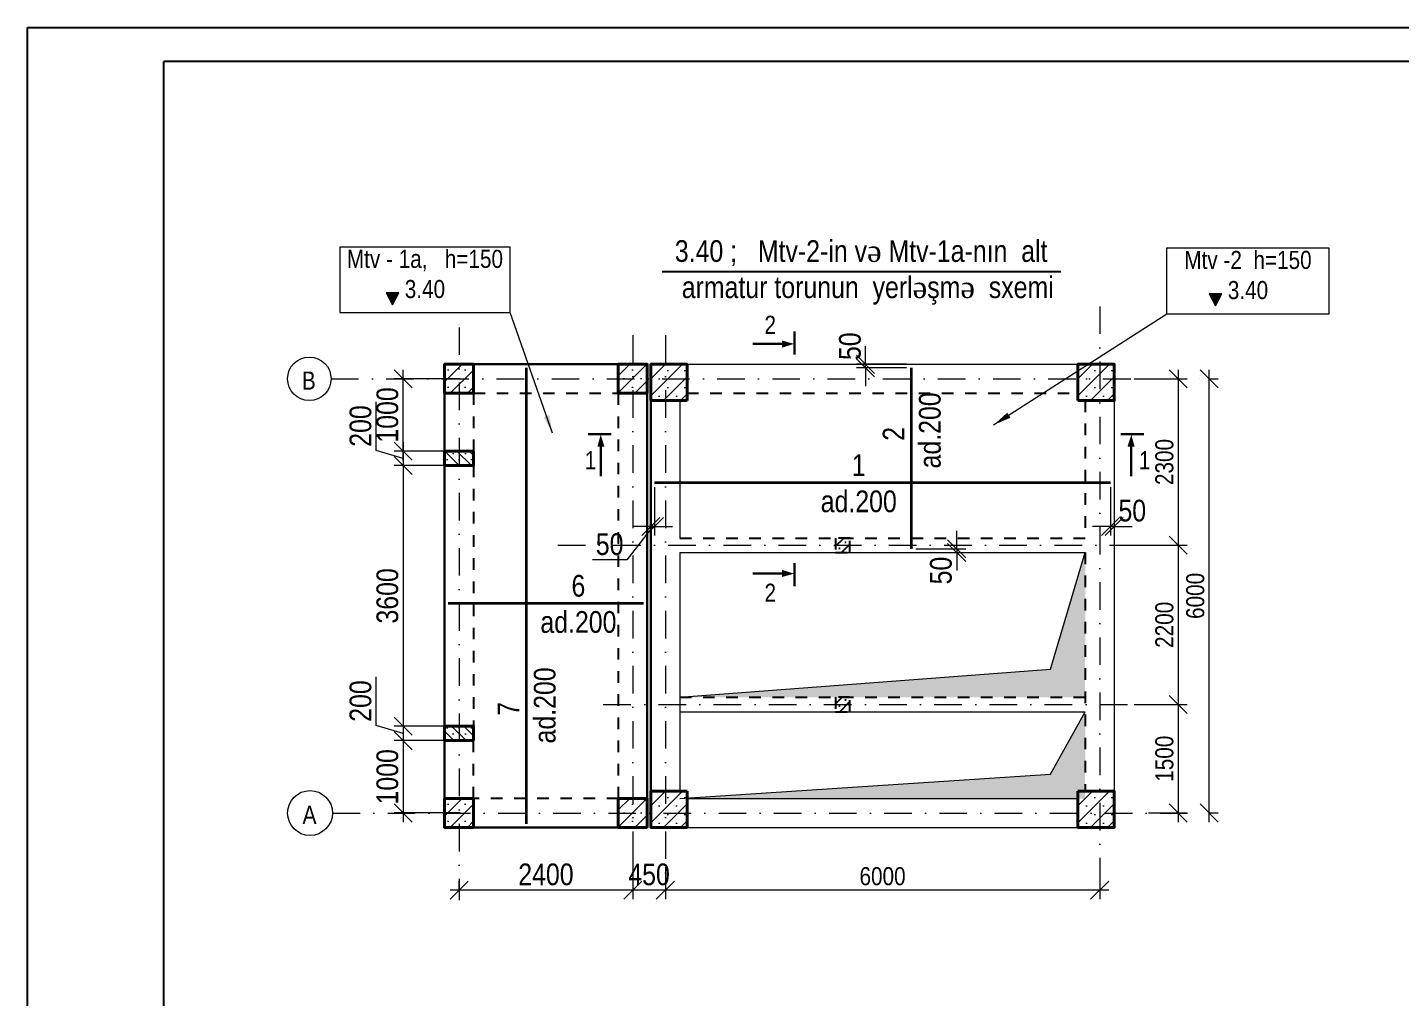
# Model space of a CAD drawing. Header units: millimetres. Extents: x -149347 to 251215, y -2929184 to -2541447.
# Drawn here: x 110423 to 129378, y -2625730 to -2612338 of the extents above; entities that cross this region are included whole.
import ezdxf

# ---------------------------------------------------------------- set-up
doc = ezdxf.new("R2010")
doc.units = ezdxf.units.MM
doc.linetypes.add('DASHDOTX2', pattern=[50.8, 25.4, -12.7, 0, -12.7])
doc.linetypes.add('HIDDEN', pattern=[4, 2, -2])
for name, color, linetype, lineweight in [('Калонлар', 2, 'Continuous', 40), ('колонна', 6, 'Continuous', 40), ('размер', 2, 'Continuous', 13), ('Х - диварлар.', 31, 'Continuous', 25)]:
    doc.layers.add(name, color=color, linetype=linetype, lineweight=lineweight)
doc.styles.add('style1', font='A3TI(LA).TTF', dxfattribs={"height": 400})
doc.styles.add('style6', font='ARIALN.TTF', dxfattribs={"height": 300})
doc.styles.add('Times New  Roman', font='times.ttf')
doc.styles.add('yazitipi', font='ARIALN.TTF')
doc.dimstyles.new('DIM_100', dxfattribs={"dimscale": 100, "dimtxt": 250, "dimasz": 2.5, "dimexe": 1.25, "dimexo": 0.625, "dimtad": 1, "dimdec": 0, "dimtxsty": 'style1', "dimblk": 'OBLIQUE', "dimcen": 2.5, "dimdle": 1.25, "dimclrd": 251, "dimclre": 251, "dimaunit": 1, "dimadec": 3, "dimazin": 0, "dimtfac": 1, "dimtdec": 0, "dimtmove": 1, "dimatfit": 3, "dimfxl": 1.25, "dimlwd": 5, "dimlwe": 5, "dimarcsym": 0})
doc.dimstyles.new('İSO-100', dxfattribs={"dimtxt": 250, "dimasz": 250, "dimexe": 100, "dimexo": 500, "dimgap": 100, "dimtad": 1, "dimdec": 0, "dimtxsty": 'Times New  Roman', "dimblk": 'OBLIQUE', "dimcen": 2.5, "dimdle": 100, "dimclrd": 250, "dimclre": 250, "dimadec": 0, "dimazin": 0, "dimtfac": 1, "dimtdec": 0, "dimtmove": 1, "dimatfit": 3, "dimfxl": 1, "dimlwd": 5, "dimlwe": 5, "dimarcsym": 0})
doc.dimstyles.new('sevda', dxfattribs={"dimscale": 100, "dimtxt": 2.8, "dimasz": 2.5, "dimexe": 1.25, "dimexo": 0.625, "dimtad": 1, "dimtxsty": 'yazitipi', "dimblk": 'OBLIQUE', "dimcen": 2.5, "dimclrd": 253, "dimclre": 253, "dimclrt": 73, "dimaunit": 1, "dimadec": 3, "dimazin": 0, "dimtfac": 1, "dimtmove": 1, "dimatfit": 3, "dimfxl": 1, "dimlwd": 9, "dimlwe": 9, "dimarcsym": 0})
pattern_1 = [(315, (485646.2, -2673455.06), (84.1899, 84.1899), []), (315, (485646.2, -2673539.25), (84.1899, 84.1899), [0, -119.0625])]

# ---------------------------------------------------------------- blocks, each defined once
blk = doc.blocks.new('mekteb')
at = {"color": 0, "lineweight": 25}
for p, q in [((99643, -1821466), (139843, -1821466)), ((99643, -1849866), (99643, -1821466))]:
    blk.add_line(p, q, dxfattribs=at)
at = {"color": 0, "lineweight": 25, "ltscale": 15}
for p in [(101643, -1849366), (139343, -1821966)]:
    blk.add_line(p, (101643, -1821966), dxfattribs=at)
blk = doc.blocks.new('_Oblique')
at = {"color": 0, "linetype": 'ByBlock', "lineweight": -2}
blk.add_line((-0.5, -0.5), (0.5, 0.5), dxfattribs=at)
blk = doc.blocks.new('*D945')
at = {"color": 251, "lineweight": 5, "ltscale": 50, "transparency": 16777216}
for p, q in [((119236, -2623941), (119236, -2624384)), ((125236, -2623941), (125236, -2624384))]:
    blk.add_line(p, q, dxfattribs=at)
at = {"color": 251, "linetype": 'ByBlock', "lineweight": 5, "ltscale": 50, "transparency": 16777216}
blk.add_line((125361, -2624259), (119111, -2624259), dxfattribs=at)
at = {"layer": 'Defpoints', "color": 0, "lineweight": 15, "ltscale": 50, "transparency": 16777216}
for p in [(119236, -2623878), (125236, -2623878), (119236, -2624259)]:
    blk.add_point(p, dxfattribs=at)
at = {"color": 251, "lineweight": 5, "ltscale": 50, "transparency": 16777216, "xscale": 250, "yscale": 250, "zscale": 250, "rotation": 180}
blk.add_blockref('_Oblique', (119236, -2624259), dxfattribs=at)
at = {"color": 251, "lineweight": 5, "ltscale": 50, "transparency": 16777216, "xscale": 250, "yscale": 250, "zscale": 250}
blk.add_blockref('_Oblique', (125236, -2624259), dxfattribs=at)
at = {"color": 0, "lineweight": 15, "ltscale": 50, "transparency": 16777216, "insert": (122236, -2624068), "char_height": 300, "attachment_point": 5, "style": 'style6'}
blk.add_mtext('{\\H0.83333x;6000}', dxfattribs=at)
blk = doc.blocks.new('*D946')
at = {"color": 251, "linetype": 'ByBlock', "lineweight": 5, "ltscale": 50, "transparency": 16777216}
blk.add_line((126747, -2623318), (126747, -2617068), dxfattribs=at)
at = {"color": 251, "lineweight": 5, "ltscale": 50, "transparency": 16777216}
for p, q in [((126755, -2617193), (126872, -2617193)), ((126755, -2623193), (126872, -2623193))]:
    blk.add_line(p, q, dxfattribs=at)
at = {"layer": 'Defpoints', "color": 0, "lineweight": 15, "ltscale": 50, "transparency": 16777216}
for p in [(126692, -2617193), (126747, -2617193), (126692, -2623193)]:
    blk.add_point(p, dxfattribs=at)
at = {"color": 251, "lineweight": 5, "ltscale": 50, "transparency": 16777216, "xscale": 250, "yscale": 250, "zscale": 250}
for p, rotation in [((126747, -2617193), 90), ((126747, -2623193), 270)]:
    blk.add_blockref('_Oblique', p, dxfattribs=dict(at, rotation=rotation))
at = {"color": 0, "lineweight": 15, "ltscale": 50, "transparency": 16777216, "insert": (126557, -2620193), "char_height": 300, "attachment_point": 5, "rotation": 90, "style": 'style6'}
blk.add_mtext('{\\H0.83333x;6000}', dxfattribs=at)
blk = doc.blocks.new('*D947')
at = {"color": 251, "lineweight": 5, "ltscale": 50, "transparency": 16777216}
for p, q in [((125569, -2619493), (126445, -2619493)), ((125721, -2621693), (126445, -2621693))]:
    blk.add_line(p, q, dxfattribs=at)
at = {"color": 251, "linetype": 'ByBlock', "lineweight": 5, "ltscale": 50, "transparency": 16777216}
blk.add_line((126320, -2619368), (126320, -2621818), dxfattribs=at)
at = {"layer": 'Defpoints', "color": 0, "lineweight": 15, "ltscale": 50, "transparency": 16777216}
for p in [(125506, -2619493), (125659, -2621693), (126320, -2621693)]:
    blk.add_point(p, dxfattribs=at)
at = {"color": 251, "lineweight": 5, "ltscale": 50, "transparency": 16777216, "xscale": 250, "yscale": 250, "zscale": 250}
for p, rotation in [((126320, -2619493), 90), ((126320, -2621693), 270)]:
    blk.add_blockref('_Oblique', p, dxfattribs=dict(at, rotation=rotation))
at = {"color": 0, "lineweight": 15, "ltscale": 50, "transparency": 16777216, "insert": (126130, -2620593), "char_height": 300, "attachment_point": 5, "rotation": 90, "style": 'style6'}
blk.add_mtext('{\\H0.83333x;2200}', dxfattribs=at)
blk = doc.blocks.new('*D948')
at = {"color": 251, "linetype": 'ByBlock', "lineweight": 5, "ltscale": 50, "transparency": 16777216}
blk.add_line((126320, -2617068), (126320, -2619618), dxfattribs=at)
at = {"color": 251, "lineweight": 5, "ltscale": 50, "transparency": 16777216}
for p, q in [((125711, -2617193), (126445, -2617193)), ((125721, -2619493), (126445, -2619493))]:
    blk.add_line(p, q, dxfattribs=at)
at = {"layer": 'Defpoints', "color": 0, "lineweight": 15, "ltscale": 50, "transparency": 16777216}
for p in [(125649, -2617193), (125659, -2619493), (126320, -2619493)]:
    blk.add_point(p, dxfattribs=at)
at = {"color": 251, "lineweight": 5, "ltscale": 50, "transparency": 16777216, "xscale": 250, "yscale": 250, "zscale": 250}
for p, rotation in [((126320, -2617193), 90), ((126320, -2619493), 270)]:
    blk.add_blockref('_Oblique', p, dxfattribs=dict(at, rotation=rotation))
at = {"color": 0, "lineweight": 15, "ltscale": 50, "transparency": 16777216, "insert": (126130, -2618343), "char_height": 300, "attachment_point": 5, "rotation": 90, "style": 'style6'}
blk.add_mtext('{\\H0.83333x;2300}', dxfattribs=at)
blk = doc.blocks.new('*D949')
at = {"color": 251, "linetype": 'ByBlock', "lineweight": 5, "ltscale": 50, "transparency": 16777216}
blk.add_line((126320, -2621568), (126320, -2623318), dxfattribs=at)
at = {"color": 251, "lineweight": 5, "ltscale": 50, "transparency": 16777216}
for p, q in [((125711, -2621693), (126445, -2621693)), ((125909, -2623193), (126445, -2623193))]:
    blk.add_line(p, q, dxfattribs=at)
at = {"layer": 'Defpoints', "color": 0, "lineweight": 15, "ltscale": 50, "transparency": 16777216}
for p in [(125649, -2621693), (125846, -2623193), (126320, -2623193)]:
    blk.add_point(p, dxfattribs=at)
at = {"color": 251, "lineweight": 5, "ltscale": 50, "transparency": 16777216, "xscale": 250, "yscale": 250, "zscale": 250}
for p, rotation in [((126320, -2621693), 90), ((126320, -2623193), 270)]:
    blk.add_blockref('_Oblique', p, dxfattribs=dict(at, rotation=rotation))
at = {"color": 0, "lineweight": 15, "ltscale": 50, "transparency": 16777216, "insert": (126130, -2622443), "char_height": 300, "attachment_point": 5, "rotation": 90, "style": 'style6'}
blk.add_mtext('{\\H0.83333x;1500}', dxfattribs=at)
blk = doc.blocks.new('*D918')
at = {"color": 251, "lineweight": 5, "ltscale": 50, "transparency": 16777216}
for p, q in [((119036, -2618691), (119036, -2619358)), ((119086, -2618691), (119086, -2619358))]:
    blk.add_line(p, q, dxfattribs=at)
at = {"color": 251, "linetype": 'ByBlock', "lineweight": 5, "ltscale": 50, "transparency": 16777216}
for p, q in [((119061, -2619233), (118705, -2619695)), ((119036, -2619233), (118786, -2619233)), ((119086, -2619233), (119036, -2619233)), ((119086, -2619233), (119036, -2619233)), ((119086, -2619233), (119336, -2619233)), ((118705, -2619695), (118228, -2619695))]:
    blk.add_line(p, q, dxfattribs=at)
at = {"layer": 'Defpoints', "color": 0, "lineweight": 15, "ltscale": 50, "transparency": 16777216}
for p in [(119036, -2618628), (119086, -2618628), (119036, -2619233)]:
    blk.add_point(p, dxfattribs=at)
at = {"color": 251, "lineweight": 5, "ltscale": 50, "transparency": 16777216, "xscale": 250, "yscale": 250, "zscale": 250}
blk.add_blockref('_Oblique', (119036, -2619233), dxfattribs=at)
at = {"color": 251, "lineweight": 5, "ltscale": 50, "transparency": 16777216, "xscale": 250, "yscale": 250, "zscale": 250, "rotation": 180}
blk.add_blockref('_Oblique', (119086, -2619233), dxfattribs=at)
at = {"color": 0, "lineweight": 15, "ltscale": 50, "transparency": 16777216, "insert": (118466, -2619480), "char_height": 300, "attachment_point": 5, "style": 'style6'}
blk.add_mtext('50', dxfattribs=at)
blk = doc.blocks.new('*D919')
at = {"color": 251, "lineweight": 5, "ltscale": 50, "transparency": 16777216}
for p, q in [((125386, -2618691), (125386, -2619358)), ((125436, -2618691), (125436, -2619358))]:
    blk.add_line(p, q, dxfattribs=at)
at = {"color": 251, "linetype": 'ByBlock', "lineweight": 5, "ltscale": 50, "transparency": 16777216}
for p, q in [((125386, -2619233), (125136, -2619233)), ((125436, -2619233), (125386, -2619233)), ((125436, -2619233), (125686, -2619233))]:
    blk.add_line(p, q, dxfattribs=at)
at = {"layer": 'Defpoints', "color": 0, "lineweight": 15, "ltscale": 50, "transparency": 16777216}
for p in [(125386, -2618628), (125436, -2618628), (125386, -2619233)]:
    blk.add_point(p, dxfattribs=at)
at = {"color": 251, "lineweight": 5, "ltscale": 50, "transparency": 16777216, "xscale": 250, "yscale": 250, "zscale": 250}
blk.add_blockref('_Oblique', (125386, -2619233), dxfattribs=at)
at = {"color": 251, "lineweight": 5, "ltscale": 50, "transparency": 16777216, "xscale": 250, "yscale": 250, "zscale": 250, "rotation": 180}
blk.add_blockref('_Oblique', (125436, -2619233), dxfattribs=at)
at = {"color": 0, "lineweight": 15, "ltscale": 50, "transparency": 16777216, "insert": (125686, -2619017), "char_height": 300, "attachment_point": 5, "style": 'style6'}
blk.add_mtext('50', dxfattribs=at)
blk = doc.blocks.new('*D920')
at = {"color": 251, "linetype": 'ByBlock', "lineweight": 5, "ltscale": 50, "transparency": 16777216}
for p, q in [((123260, -2619543), (123260, -2619293)), ((123260, -2619543), (123260, -2619593)), ((123260, -2619593), (123260, -2619843))]:
    blk.add_line(p, q, dxfattribs=at)
at = {"color": 251, "lineweight": 5, "ltscale": 50, "transparency": 16777216}
for p, q in [((122694, -2619543), (123385, -2619543)), ((122694, -2619593), (123385, -2619593))]:
    blk.add_line(p, q, dxfattribs=at)
at = {"layer": 'Defpoints', "color": 0, "lineweight": 15, "ltscale": 50, "transparency": 16777216}
for p in [(122631, -2619543), (122631, -2619593), (123260, -2619593)]:
    blk.add_point(p, dxfattribs=at)
at = {"color": 251, "lineweight": 5, "ltscale": 50, "transparency": 16777216, "xscale": 250, "yscale": 250, "zscale": 250}
for p, rotation in [((123260, -2619543), 270), ((123260, -2619593), 90)]:
    blk.add_blockref('_Oblique', p, dxfattribs=dict(at, rotation=rotation))
at = {"color": 0, "lineweight": 15, "ltscale": 50, "transparency": 16777216, "insert": (123044, -2619843), "char_height": 300, "attachment_point": 5, "rotation": 90, "style": 'style6'}
blk.add_mtext('50', dxfattribs=at)
blk = doc.blocks.new('*D921')
at = {"color": 251, "linetype": 'ByBlock', "lineweight": 5, "ltscale": 50, "transparency": 16777216}
for p, q in [((122002, -2616993), (122002, -2616743)), ((122002, -2617043), (122002, -2616993)), ((122002, -2617043), (122002, -2617293))]:
    blk.add_line(p, q, dxfattribs=at)
at = {"color": 251, "lineweight": 5, "ltscale": 50, "transparency": 16777216}
for p, q in [((122569, -2616993), (121877, -2616993)), ((122569, -2617043), (121877, -2617043))]:
    blk.add_line(p, q, dxfattribs=at)
at = {"layer": 'Defpoints', "color": 0, "lineweight": 15, "ltscale": 50, "transparency": 16777216}
for p in [(122002, -2616993), (122631, -2616993), (122631, -2617043)]:
    blk.add_point(p, dxfattribs=at)
at = {"color": 251, "lineweight": 5, "ltscale": 50, "transparency": 16777216, "xscale": 250, "yscale": 250, "zscale": 250}
for p, rotation in [((122002, -2616993), 270), ((122002, -2617043), 90)]:
    blk.add_blockref('_Oblique', p, dxfattribs=dict(at, rotation=rotation))
at = {"color": 0, "lineweight": 15, "ltscale": 50, "transparency": 16777216, "insert": (121787, -2616743), "char_height": 300, "attachment_point": 5, "rotation": 90, "style": 'style6'}
blk.add_mtext('50', dxfattribs=at)
blk = doc.blocks.new('*D926')
at = {"color": 251, "lineweight": 5, "ltscale": 50, "transparency": 16777216}
for p, q in [((118786, -2623802), (118786, -2624384)), ((116386, -2624242), (116386, -2624134))]:
    blk.add_line(p, q, dxfattribs=at)
at = {"color": 251, "linetype": 'ByBlock', "lineweight": 5, "ltscale": 50, "transparency": 16777216}
blk.add_line((118911, -2624259), (116261, -2624259), dxfattribs=at)
at = {"layer": 'Defpoints', "color": 0, "lineweight": 15, "ltscale": 50, "transparency": 16777216}
for p in [(118786, -2623739), (116386, -2624259), (116386, -2624305)]:
    blk.add_point(p, dxfattribs=at)
at = {"color": 251, "lineweight": 5, "ltscale": 50, "transparency": 16777216, "xscale": 250, "yscale": 250, "zscale": 250, "rotation": 180}
blk.add_blockref('_Oblique', (116386, -2624259), dxfattribs=at)
at = {"color": 251, "lineweight": 5, "ltscale": 50, "transparency": 16777216, "xscale": 250, "yscale": 250, "zscale": 250}
blk.add_blockref('_Oblique', (118786, -2624259), dxfattribs=at)
at = {"color": 0, "lineweight": 15, "ltscale": 50, "transparency": 16777216, "insert": (117586, -2624043), "char_height": 300, "attachment_point": 5, "style": 'style6'}
blk.add_mtext('2400', dxfattribs=at)
blk = doc.blocks.new('*D927')
at = {"color": 251, "linetype": 'ByBlock', "lineweight": 5, "ltscale": 50, "transparency": 16777216}
blk.add_line((115613, -2618318), (115613, -2617068), dxfattribs=at)
at = {"color": 251, "lineweight": 5, "ltscale": 50, "transparency": 16777216}
for p, q in [((116401, -2617193), (115488, -2617193)), ((116401, -2618193), (115488, -2618193))]:
    blk.add_line(p, q, dxfattribs=at)
at = {"layer": 'Defpoints', "color": 0, "lineweight": 15, "ltscale": 50, "transparency": 16777216}
for p in [(115613, -2617193), (116463, -2617193), (116463, -2618193)]:
    blk.add_point(p, dxfattribs=at)
at = {"color": 251, "lineweight": 5, "ltscale": 50, "transparency": 16777216, "xscale": 250, "yscale": 250, "zscale": 250}
for p, rotation in [((115613, -2617193), 90), ((115613, -2618193), 270)]:
    blk.add_blockref('_Oblique', p, dxfattribs=dict(at, rotation=rotation))
at = {"color": 0, "lineweight": 15, "ltscale": 50, "transparency": 16777216, "insert": (115397, -2617693), "char_height": 300, "attachment_point": 5, "rotation": 90, "style": 'style6'}
blk.add_mtext('1000', dxfattribs=at)
blk = doc.blocks.new('*D928')
at = {"color": 251, "linetype": 'ByBlock', "lineweight": 5, "ltscale": 50, "transparency": 16777216}
for p, q in [((115241, -2618182), (115241, -2617510)), ((115613, -2618293), (115241, -2618182)), ((115613, -2618068), (115613, -2618518))]:
    blk.add_line(p, q, dxfattribs=at)
at = {"color": 251, "lineweight": 5, "ltscale": 50, "transparency": 16777216}
for p, q in [((116401, -2618193), (115488, -2618193)), ((116401, -2618393), (115488, -2618393))]:
    blk.add_line(p, q, dxfattribs=at)
at = {"layer": 'Defpoints', "color": 0, "lineweight": 15, "ltscale": 50, "transparency": 16777216}
for p in [(116463, -2618193), (115613, -2618393), (116463, -2618393)]:
    blk.add_point(p, dxfattribs=at)
at = {"color": 251, "lineweight": 5, "ltscale": 50, "transparency": 16777216, "xscale": 250, "yscale": 250, "zscale": 250}
for p, rotation in [((115613, -2618193), 90), ((115613, -2618393), 270)]:
    blk.add_blockref('_Oblique', p, dxfattribs=dict(at, rotation=rotation))
at = {"color": 0, "lineweight": 15, "ltscale": 50, "transparency": 16777216, "insert": (115025, -2617846), "char_height": 300, "attachment_point": 5, "rotation": 90, "style": 'style6'}
blk.add_mtext('200', dxfattribs=at)
blk = doc.blocks.new('*D929')
at = {"color": 251, "lineweight": 5, "ltscale": 50, "transparency": 16777216}
for p, q in [((116401, -2618393), (115488, -2618393)), ((116401, -2621993), (115488, -2621993))]:
    blk.add_line(p, q, dxfattribs=at)
at = {"color": 251, "linetype": 'ByBlock', "lineweight": 5, "ltscale": 50, "transparency": 16777216}
blk.add_line((115613, -2618268), (115613, -2622118), dxfattribs=at)
at = {"layer": 'Defpoints', "color": 0, "lineweight": 15, "ltscale": 50, "transparency": 16777216}
for p in [(116463, -2618393), (115613, -2621993), (116463, -2621993)]:
    blk.add_point(p, dxfattribs=at)
at = {"color": 251, "lineweight": 5, "ltscale": 50, "transparency": 16777216, "xscale": 250, "yscale": 250, "zscale": 250}
for p, rotation in [((115613, -2618393), 90), ((115613, -2621993), 270)]:
    blk.add_blockref('_Oblique', p, dxfattribs=dict(at, rotation=rotation))
at = {"color": 0, "lineweight": 15, "ltscale": 50, "transparency": 16777216, "insert": (115397, -2620193), "char_height": 300, "attachment_point": 5, "rotation": 90, "style": 'style6'}
blk.add_mtext('3600', dxfattribs=at)
blk = doc.blocks.new('*D930')
at = {"color": 251, "linetype": 'ByBlock', "lineweight": 5, "ltscale": 50, "transparency": 16777216}
for p, q in [((115241, -2621982), (115241, -2621310)), ((115613, -2622093), (115241, -2621982)), ((115613, -2621868), (115613, -2622318))]:
    blk.add_line(p, q, dxfattribs=at)
at = {"color": 251, "lineweight": 5, "ltscale": 50, "transparency": 16777216}
for p, q in [((116401, -2621993), (115488, -2621993)), ((116401, -2622193), (115488, -2622193))]:
    blk.add_line(p, q, dxfattribs=at)
at = {"layer": 'Defpoints', "color": 0, "lineweight": 15, "ltscale": 50, "transparency": 16777216}
for p in [(116463, -2621993), (115613, -2622193), (116463, -2622193)]:
    blk.add_point(p, dxfattribs=at)
at = {"color": 251, "lineweight": 5, "ltscale": 50, "transparency": 16777216, "xscale": 250, "yscale": 250, "zscale": 250}
for p, rotation in [((115613, -2621993), 90), ((115613, -2622193), 270)]:
    blk.add_blockref('_Oblique', p, dxfattribs=dict(at, rotation=rotation))
at = {"color": 0, "lineweight": 15, "ltscale": 50, "transparency": 16777216, "insert": (115025, -2621646), "char_height": 300, "attachment_point": 5, "rotation": 90, "style": 'style6'}
blk.add_mtext('200', dxfattribs=at)
blk = doc.blocks.new('*D931')
at = {"color": 251, "lineweight": 5, "ltscale": 50, "transparency": 16777216}
for p, q in [((116401, -2622193), (115488, -2622193)), ((116401, -2623193), (115488, -2623193))]:
    blk.add_line(p, q, dxfattribs=at)
at = {"color": 251, "linetype": 'ByBlock', "lineweight": 5, "ltscale": 50, "transparency": 16777216}
blk.add_line((115613, -2622068), (115613, -2623318), dxfattribs=at)
at = {"layer": 'Defpoints', "color": 0, "lineweight": 15, "ltscale": 50, "transparency": 16777216}
for p in [(116463, -2622193), (115613, -2623193), (116463, -2623193)]:
    blk.add_point(p, dxfattribs=at)
at = {"color": 251, "lineweight": 5, "ltscale": 50, "transparency": 16777216, "xscale": 250, "yscale": 250, "zscale": 250}
for p, rotation in [((115613, -2622193), 90), ((115613, -2623193), 270)]:
    blk.add_blockref('_Oblique', p, dxfattribs=dict(at, rotation=rotation))
at = {"color": 0, "lineweight": 15, "ltscale": 50, "transparency": 16777216, "insert": (115397, -2622693), "char_height": 300, "attachment_point": 5, "rotation": 90, "style": 'style6'}
blk.add_mtext('1000', dxfattribs=at)
blk = doc.blocks.new('*D938')
at = {"color": 251, "lineweight": 5, "ltscale": 50, "transparency": 16777216}
for p, q in [((118786, -2624055), (118786, -2624384)), ((119236, -2624055), (119236, -2624384))]:
    blk.add_line(p, q, dxfattribs=at)
at = {"color": 251, "linetype": 'ByBlock', "lineweight": 5, "ltscale": 50, "transparency": 16777216}
blk.add_line((119361, -2624259), (118661, -2624259), dxfattribs=at)
at = {"layer": 'Defpoints', "color": 0, "lineweight": 15, "ltscale": 50, "transparency": 16777216}
for p in [(118786, -2623992), (119236, -2623992), (118786, -2624259)]:
    blk.add_point(p, dxfattribs=at)
at = {"color": 251, "lineweight": 5, "ltscale": 50, "transparency": 16777216, "xscale": 250, "yscale": 250, "zscale": 250, "rotation": 180}
blk.add_blockref('_Oblique', (118786, -2624259), dxfattribs=at)
at = {"color": 251, "lineweight": 5, "ltscale": 50, "transparency": 16777216, "xscale": 250, "yscale": 250, "zscale": 250}
blk.add_blockref('_Oblique', (119236, -2624259), dxfattribs=at)
at = {"color": 0, "lineweight": 15, "ltscale": 50, "transparency": 16777216, "insert": (119011, -2624043), "char_height": 300, "attachment_point": 5, "style": 'style6'}
blk.add_mtext('450', dxfattribs=at)

msp = doc.modelspace()

# ---------------------------------------------------------------- hatches: boundary and pattern name
at = {"lineweight": 20, "ltscale": 15}
h = msp.add_hatch(color=256, dxfattribs=at)
h.dxf.hatch_style = 1
h.paths.add_polyline_path([(115379.05948, -2616005.43855), (115552.78612, -2616005.43855), (115465.45182, -2616171.79499)])
h = msp.add_hatch(color=256, dxfattribs=at)
h.dxf.hatch_style = 1
h.paths.add_polyline_path([(126748.71756, -2616019.8642), (126922.4442, -2616019.8642), (126835.1099, -2616186.22064)])
at = {"lineweight": 15, "ltscale": 50}
h = msp.add_hatch(dxfattribs=at)
h.set_pattern_fill('SACNCR', color=4, scale=70)
h.set_pattern_definition([(45, (-680422.29, -23551.03), (-117.865862, 117.865862), []), (45, (-680304.42, -23551.03), (-117.865862, 117.865862), [0, -166.6875])])
h.paths.add_polyline_path([(116185.72036, -2617393.29278), (116585.72036, -2617393.29278), (116585.72036, -2616993.29278), (116185.72036, -2616993.29278)])
h = msp.add_hatch(dxfattribs=at)
h.set_pattern_fill('SACNCR', color=4, scale=70)
h.set_pattern_definition([(45, (-682822.29, -23551.03), (-117.865862, 117.865862), []), (45, (-682704.42, -23551.03), (-117.865862, 117.865862), [0, -166.6875])])
h.paths.add_polyline_path([(118585.72036, -2617393.29278), (118985.72036, -2617393.29278), (118985.72036, -2616993.29278), (118585.72036, -2616993.29278)])
h = msp.add_hatch(dxfattribs=at)
h.set_pattern_fill('SACNCR', color=4, scale=70)
h.set_pattern_definition([(45, (-689172.29, -29451.03), (-117.865862, 117.865862), []), (45, (-689054.42, -29451.03), (-117.865862, 117.865862), [0, -166.6875])])
h.paths.add_polyline_path([(119535.72036, -2616993.29278), (119035.72036, -2616993.29278), (119035.72036, -2617493.29278), (119535.72036, -2617493.29278)])
h = msp.add_hatch(dxfattribs=at)
h.set_pattern_fill('SACNCR', color=4, scale=70)
h.set_pattern_definition([(45, (-683272.29, -29451.03), (-117.865862, 117.865862), []), (45, (-683154.42, -29451.03), (-117.865862, 117.865862), [0, -166.6875])])
h.paths.add_polyline_path([(125435.72036, -2616993.29278), (124935.72036, -2616993.29278), (124935.72036, -2617493.29278), (125435.72036, -2617493.29278)])
at = {"linetype": 'HIDDEN', "lineweight": 25, "ltscale": 80}
h = msp.add_hatch(dxfattribs=at)
h.set_pattern_fill('SACNCR', color=256, scale=50)
h.set_pattern_definition([(45, (-680940.35, -3081.9), (-84.189901, 84.189901), []), (45, (-680856.16, -3081.9), (-84.189901, 84.189901), [0, -119.0625])])
h.paths.add_polyline_path([(121685.72036, -2619493.29279), (121685.72036, -2619593.29279), (121585.72036, -2619593.29279), (121585.72036, -2619493.29279)])
h.paths.add_polyline_path([(121785.72036, -2619493.29279), (121785.72036, -2619593.29279), (121685.72036, -2619593.29279), (121685.72036, -2619493.29279)])
h.paths.add_polyline_path([(121785.72036, -2619393.29279), (121785.72036, -2619493.29279), (121685.72036, -2619493.29279), (121685.72036, -2619393.29279)])
h.paths.add_polyline_path([(121685.72036, -2619493.29279), (121585.72036, -2619493.29279), (121585.72036, -2619393.29279), (121685.72036, -2619393.29279)])
at = {"lineweight": 0, "ltscale": 15}
h = msp.add_hatch(color=4, dxfattribs=at)
h.dxf.hatch_style = 1
h.paths.add_polyline_path([(124555.29191, -2621206.71553), (119435.72036, -2621593.33004), (125034.72106, -2621593.33004), (125035.72036, -2619593.29278)])
at = {"linetype": 'HIDDEN', "lineweight": 25, "ltscale": 80}
h = msp.add_hatch(dxfattribs=at)
h.set_pattern_fill('SACNCR', color=256, scale=50)
h.set_pattern_definition([(45, (-680940.35, -881.9), (-84.189901, 84.189901), []), (45, (-680856.16, -881.9), (-84.189901, 84.189901), [0, -119.0625])])
h.paths.add_polyline_path([(121685.72036, -2621793.29279), (121585.72036, -2621793.29279), (121585.72036, -2621693.29279), (121685.72036, -2621693.29279)])
h.paths.add_polyline_path([(121785.72036, -2621793.29279), (121685.72036, -2621793.29279), (121685.72036, -2621693.29279), (121785.72036, -2621693.29279)])
h.paths.add_polyline_path([(121785.72036, -2621693.29279), (121685.72036, -2621693.29279), (121685.72036, -2621593.29279), (121785.72036, -2621593.29279)])
h.paths.add_polyline_path([(121685.72036, -2621693.29279), (121585.72036, -2621693.29279), (121585.72036, -2621593.29279), (121685.72036, -2621593.29279)])
at = {"lineweight": 0, "ltscale": 15}
h = msp.add_hatch(color=4, dxfattribs=at)
h.dxf.hatch_style = 1
h.paths.add_polyline_path([(124555.29191, -2622655.15975), (119435.72036, -2622993.33004), (125034.72106, -2622993.33004), (125035.72036, -2621793.29278)])
at = {"lineweight": 15, "ltscale": 50}
h = msp.add_hatch(dxfattribs=at)
h.set_pattern_fill('SACNCR', color=4, scale=70)
h.set_pattern_definition([(45, (-689172.29, -35351.03), (-117.865862, 117.865862), []), (45, (-689054.42, -35351.03), (-117.865862, 117.865862), [0, -166.6875])])
h.paths.add_polyline_path([(119535.72036, -2622893.29279), (119035.72036, -2622893.29279), (119035.72036, -2623393.29279), (119535.72036, -2623393.29279)])
h = msp.add_hatch(dxfattribs=at)
h.set_pattern_fill('SACNCR', color=4, scale=70)
h.set_pattern_definition([(45, (-683272.29, -35351.03), (-117.865862, 117.865862), []), (45, (-683154.42, -35351.03), (-117.865862, 117.865862), [0, -166.6875])])
h.paths.add_polyline_path([(125435.72036, -2622893.29279), (124935.72036, -2622893.29279), (124935.72036, -2623393.29279), (125435.72036, -2623393.29279)])
h = msp.add_hatch(dxfattribs=at)
h.set_pattern_fill('SACNCR', color=4, scale=70)
h.set_pattern_definition([(45, (-680422.29, -29551.03), (-117.865862, 117.865862), []), (45, (-680304.42, -29551.03), (-117.865862, 117.865862), [0, -166.6875])])
h.paths.add_polyline_path([(116185.72036, -2623393.29278), (116585.72036, -2623393.29278), (116585.72036, -2622993.29278), (116185.72036, -2622993.29278)])
h = msp.add_hatch(dxfattribs=at)
h.set_pattern_fill('SACNCR', color=4, scale=70)
h.set_pattern_definition([(45, (-682822.29, -29551.03), (-117.865862, 117.865862), []), (45, (-682704.42, -29551.03), (-117.865862, 117.865862), [0, -166.6875])])
h.paths.add_polyline_path([(118585.72036, -2623393.29278), (118985.72036, -2623393.29278), (118985.72036, -2622993.29278), (118585.72036, -2622993.29278)])
at = {"layer": 'размер'}
h = msp.add_hatch(dxfattribs=at)
h.set_pattern_fill('SACNCR', color=256, scale=50, angle=270, style=0)
h.set_pattern_definition(pattern_1)
h.paths.add_polyline_path([(116185.72036, -2618193.29278), (116185.72036, -2618393.29278), (116585.72036, -2618393.29278), (116585.72036, -2618193.29278)])
h = msp.add_hatch(dxfattribs=at)
h.set_pattern_fill('SACNCR', color=256, scale=50, angle=270, style=0)
h.set_pattern_definition(pattern_1)
h.paths.add_polyline_path([(116185.72036, -2622193.29278), (116185.72036, -2621993.29278), (116585.72036, -2621993.29278), (116585.72036, -2622193.29278)])

# ---------------------------------------------------------------- linework, layer by layer
at = {"ltscale": 30}
msp.add_line((124700.48715, -2615715.61619), (119189.76553, -2615715.61619), dxfattribs=at)
at = {"color": 0, "lineweight": 20, "ltscale": 15}
for p, q in [((115552.78612, -2616005.43855), (115379.05948, -2616005.43855)), ((115379.05948, -2616005.43855), (115465.45182, -2616171.79499)), ((115465.45182, -2616171.79499), (115552.78612, -2616005.43855)), ((126922.4442, -2616019.8642), (126748.71756, -2616019.8642)), ((126748.71756, -2616019.8642), (126835.1099, -2616186.22064)), ((126835.1099, -2616186.22064), (126922.4442, -2616019.8642))]:
    msp.add_line(p, q, dxfattribs=at)
at = {"color": 1, "linetype": 'DASHDOTX2', "lineweight": 13, "ltscale": 15}
for p, q in [((125235.72036, -2616193.29279), (125235.72036, -2624375.20326)), ((116385.72036, -2616483.00931), (116385.72036, -2624395.45407)), ((118785.72036, -2616588.42328), (118785.72036, -2624375.20326)), ((119235.72036, -2616588.42328), (119235.72036, -2624375.20326)), ((114617.66518, -2617193.29278), (126785.44716, -2617193.29278)), ((114637.53606, -2623193.29278), (126785.44716, -2623193.29278))]:
    msp.add_line(p, q, dxfattribs=at)
at = {"lineweight": 30}
for p, q in [((121019.20319, -2616538.03772), (121019.20319, -2616855.43611)), ((120847.27304, -2616710.47231), (120442.21671, -2616710.47231)), ((118169.68906, -2617960.01858), (118487.08745, -2617960.01858)), ((125844.78303, -2617960.01858), (125527.38464, -2617960.01858)), ((118342.12365, -2618131.94874), (118342.12365, -2618537.00506)), ((125672.34843, -2618131.94874), (125672.34843, -2618537.00506)), ((120847.27304, -2619885.87177), (120442.21671, -2619885.87177)), ((121019.20319, -2620058.30636), (121019.20319, -2619740.90797))]:
    msp.add_line(p, q, dxfattribs=at)
at = {"color": 6, "lineweight": 35, "ltscale": 15}
for p, q in [((117310.78553, -2617043.29278), (117310.78553, -2623343.29278)), ((122631.07408, -2617043.29278), (122631.07408, -2619543.29278)), ((119085.72036, -2618628.29148), (125385.72036, -2618628.29148)), ((116235.72036, -2620295.29738), (118935.72036, -2620295.29738))]:
    msp.add_line(p, q, dxfattribs=at)
at = {"color": 0, "lineweight": 5, "ltscale": 15}
for points in [[(114739.9331, -2616279.18717), (117089.55201, -2616279.18717), (117089.55201, -2615374.80315), (114739.9331, -2615374.80315)], [(126159.64187, -2616293.61282), (128404.71338, -2616293.61282), (128404.71338, -2615389.22879), (126159.64187, -2615389.22879)]]:
    msp.add_lwpolyline(points, close=True, dxfattribs=at)
at = {"linetype": 'HIDDEN', "lineweight": 25, "ltscale": 80}
for points in [[(116585.72036, -2617393.29278), (116585.72036, -2618193.29278), (116185.72036, -2618193.29278), (116185.72036, -2616993.29278), (116385.72036, -2616993.29278)], [(116585.72036, -2617393.29278), (118585.72036, -2617393.29278), (118585.72036, -2616993.29278), (116385.72036, -2616993.29278)], [(119535.72036, -2617393.29278), (124935.72036, -2617393.29278)], [(125035.72036, -2617493.29278), (125035.72036, -2619393.29278)], [(119435.72036, -2619393.29278), (125035.72036, -2619393.29278)], [(121585.72036, -2619393.29279), (121585.72036, -2619593.29279), (121785.72036, -2619593.29279), (121785.72036, -2619393.29279), (121585.72036, -2619393.29279)], [(125035.72036, -2619593.29278), (125035.72036, -2622893.29279)], [(119435.72036, -2621593.29278), (125035.72036, -2621593.29278)], [(121585.72036, -2621593.29279), (121585.72036, -2621793.29279), (121785.72036, -2621793.29279), (121785.72036, -2621593.29279), (121585.72036, -2621593.29279)], [(116185.72036, -2623393.29278), (118585.72036, -2623393.29278), (118585.72036, -2622993.29278), (116585.72036, -2622993.29278), (116585.72036, -2622193.29279), (116185.72036, -2622193.29279), (116185.72036, -2623393.29278), (116185.72036, -2623393.29278)]]:
    msp.add_lwpolyline(points, dxfattribs=at)
at = {"color": 3, "lineweight": 30}
msp.add_lwpolyline([(116185.72036, -2616993.29278), (118985.72036, -2616993.29278), (118985.72036, -2623393.29278), (116185.72036, -2623393.29278)], close=True, dxfattribs=at)
at = {"color": 3, "lineweight": 18}
for points in [[(119535.72036, -2616993.29278), (124935.72036, -2616993.29278)], [(119035.72036, -2617493.29278), (119035.72036, -2622893.29279)], [(119435.72036, -2617493.29278), (119435.72036, -2619393.29278)], [(125435.72036, -2617493.29278), (125435.72036, -2622893.29279)], [(119435.72036, -2619593.29278), (119435.72036, -2622893.29279)], [(119435.72036, -2619593.29278), (125035.72036, -2619593.29278)], [(119435.72036, -2621593.29278), (124555.29191, -2621206.71553), (125035.72036, -2619593.29278)], [(119435.72036, -2621793.29278), (125035.72036, -2621793.29278)], [(119435.72036, -2622993.29279), (124555.29191, -2622655.15975), (125035.72036, -2621793.29278)], [(119535.72036, -2622993.29279), (124935.72036, -2622993.29279)], [(119535.72036, -2623393.29279), (124935.72036, -2623393.29279)]]:
    msp.add_lwpolyline(points, dxfattribs=at)
at = {"linetype": 'HIDDEN', "lineweight": 25, "ltscale": 80}
for points in [[(118585.72036, -2622993.29278), (118985.72036, -2622993.29278), (118985.72036, -2617393.29278), (118585.72036, -2617393.29278)], [(116185.72036, -2618393.29278), (116585.72036, -2618393.29278), (116585.72036, -2621993.29278), (116185.72036, -2621993.29278)]]:
    msp.add_lwpolyline(points, close=True, dxfattribs=at)
at = {"color": 3, "lineweight": 30}
msp.add_lwpolyline([(119035.72036, -2622893.29279), (119035.72036, -2617493.29278)], dxfattribs=at)
at = {"color": 1, "linetype": 'DASHDOTX2', "lineweight": 13, "ltscale": 15}
for points in [[(117751.66149, -2619493.29278), (126247.63442, -2619493.29278)], [(118378.66842, -2621693.29278), (126242.68245, -2621693.29278)]]:
    msp.add_lwpolyline(points, dxfattribs=at)
at = {"color": 231, "lineweight": 15, "ltscale": 50}
for centre, radius in [((114317.26008, -2617193.29278), 300.40509), ((114327.19553, -2623193.29278), 310.34053)]:
    msp.add_circle(centre, radius, dxfattribs=at)
at = {"lineweight": 30}
for points in [[(120847.27304, -2616763.58578), (121012.64804, -2616710.47231), (120847.27304, -2616664.52764)], [(118395.23712, -2618131.94874), (118342.12365, -2617966.57374), (118296.17898, -2618131.94874)], [(125619.23496, -2618131.94874), (125672.34843, -2617966.57374), (125718.2931, -2618131.94874)], [(120847.27304, -2619832.7583), (121012.64804, -2619885.87177), (120847.27304, -2619931.81644)]]:
    msp.add_solid(points, dxfattribs=at)
at = {"layer": 'Калонлар', "color": 1}
for points in [[(116585.72036, -2617393.29278), (116585.72036, -2616993.29278), (116185.72036, -2616993.29278), (116185.72036, -2617393.29278)], [(118985.72036, -2617393.29278), (118985.72036, -2616993.29278), (118585.72036, -2616993.29278), (118585.72036, -2617393.29278)], [(119535.72036, -2617493.29278), (119535.72036, -2616993.29278), (119035.72036, -2616993.29278), (119035.72036, -2617493.29278)], [(124935.72036, -2617493.29278), (124935.72036, -2616993.29278), (125435.72036, -2616993.29278), (125435.72036, -2617493.29278)], [(119535.72036, -2622893.29279), (119535.72036, -2623393.29279), (119035.72036, -2623393.29279), (119035.72036, -2622893.29279)], [(124935.72036, -2622893.29279), (124935.72036, -2623393.29279), (125435.72036, -2623393.29279), (125435.72036, -2622893.29279)], [(116585.72036, -2623393.29278), (116585.72036, -2622993.29278), (116185.72036, -2622993.29278), (116185.72036, -2623393.29278)], [(118985.72036, -2623393.29278), (118985.72036, -2622993.29278), (118585.72036, -2622993.29278), (118585.72036, -2623393.29278)]]:
    msp.add_lwpolyline(points, close=True, dxfattribs=at)
at = {"layer": 'колонна'}
for points in [[(116585.72036, -2618193.29278), (116585.72036, -2618393.29278), (116185.72036, -2618393.29278), (116185.72036, -2618193.29278), (116585.72036, -2618193.29278)], [(116585.72036, -2622193.29278), (116585.72036, -2621993.29278), (116185.72036, -2621993.29278), (116185.72036, -2622193.29278), (116585.72036, -2622193.29278)]]:
    msp.add_lwpolyline(points, dxfattribs=at)

# ---------------------------------------------------------------- block references
at = {"lineweight": 15, "xscale": 0.9430204144289575, "yscale": 0.9430204144289575, "zscale": 0.9430204144289575}
msp.add_blockref('mekteb', (16457.85848, -894658.92184), dxfattribs=at)

# ---------------------------------------------------------------- texts
at = {"color": 0, "ltscale": 3, "char_height": 300, "width": 3897.4617739, "attachment_point": 3, "style": 'style6'}
for s, insert in [('\\pxqc,t8;{\\fArial Narrow|b0|i0|c238|p34;    \\fArial Narrow|b0|i0|c204|p34;\\H0.83333x;Mtv\\fArial Narrow|b0|i0|c238|p34; \\fArial Narrow|b0|i0|c204|p34;-\\fArial Narrow|b0|i0|c238|p34; 1a,   h=150 \\P\\ptz;    \\H0.8x; \\fArial Narrow|b0|i0|c204|p34;\\H1.25x;3.\\fArial Narrow|b0|i0|c238|p34;40}', (117671.91865, -2615411.07514)), ('\\pxqc,t8;{\\fArial Narrow|b0|i0|c238|p34;    \\fArial Narrow|b0|i0|c204|p34;\\H0.83333x;Mtv\\fArial Narrow|b0|i0|c238|p34; \\fArial Narrow|b0|i0|c204|p34;-\\fArial Narrow|b0|i0|c238|p34;2  h=150 \\P\\ptz;    \\H0.8x; \\fArial Narrow|b0|i0|c204|p34;\\H1.25x;3.\\fArial Narrow|b0|i0|c238|p34;40}', (129041.57673, -2615425.50079))]:
    msp.add_mtext(s, dxfattribs=dict(at, insert=insert))
at = {"lineweight": 9, "char_height": 300, "width": 5396.4038597, "style": 'style6'}
for s, insert, attachment_point in [(' {\\fArial Narrow|b0|i0|c238|p34;\\H0.83333x;2}', (120764.28278, -2616322.08226), 3), ('{\\fArial Narrow|b0|i0|c238|p34;\\H0.83333x;1}', (118122.31262, -2618193.25257), 1), (' {\\fArial Narrow|b0|i0|c238|p34;\\H0.83333x;1}', (125681.8732, -2618193.25257), 1), (' {\\fArial Narrow|b0|i0|c238|p34;\\H0.83333x;2}', (120764.28278, -2620274.26182), 9)]:
    msp.add_mtext(s, dxfattribs=dict(at, insert=insert, attachment_point=attachment_point))
at = {"color": 231, "lineweight": 15, "ltscale": 50, "char_height": 250, "attachment_point": 9, "style": 'style6'}
for s, insert in [('{\\fArial Narrow|b0|i0|c238|p34;B}', (114405.46526, -2617342.83077)), ('{\\fArial Narrow|b0|i0|c238|p34;A}', (114415.4007, -2623342.83076))]:
    msp.add_mtext_dynamic_manual_height_columns(s, width=157.5516269, gutter_width=12.5, heights=[0], dxfattribs=dict(at, insert=insert))
at = {"color": 7, "lineweight": 25, "char_height": 300, "attachment_point": 7, "rotation": 90, "style": 'style6'}
for s, insert in [('    {\\fArial Narrow|b0|i0|c238|p34;2}\\Pad.200', (123043.12898, -2618431.82506)), ('    {\\fArial Narrow|b0|i0|c238|p34;7}\\Pad.200', (117722.84043, -2622231.82506))]:
    msp.add_mtext_dynamic_manual_height_columns(s, width=2663.318439, gutter_width=12.5, heights=[0], dxfattribs=dict(at, insert=insert))
at = {"color": 7, "lineweight": 25, "char_height": 300, "attachment_point": 7, "style": 'style6'}
for s, heights, insert in [('\\pxqc;    {\\fArial Narrow|b0|i0|c238|p34;1}\\P{\\fArial Narrow|b0|i0|c238|p34;    }ad.200', [0], (120384.41598, -2619040.7345)), ('\\pxqc;  {\\fArial Narrow|b0|i0|c238|p34;  6}\\P{\\fArial Narrow|b0|i0|c238|p34;    }ad.200', [851.16078], (116511.49863, -2620707.7404))]:
    msp.add_mtext_dynamic_manual_height_columns(s, width=2663.318439, gutter_width=12.5, heights=heights, dxfattribs=dict(at, insert=insert))
at = {"layer": 'Х - диварлар.', "color": 7, "insert": (118220.03744, -2615278.05201), "char_height": 300, "width": 43220.7468012, "attachment_point": 1, "style": 'style6'}
msp.add_mtext('{\\fArial Narrow|b0|i0|c238|p34;            3.40 ;   Mtv-2-in v\\fTimes New Roman|b0|i0|c238|p18;ə\\fArial Narrow|b0|i0|c238|p34; Mtv-1a-nın  alt \\P             armatur torunun  yerl\\fTimes New Roman|b0|i0|c238|p18;ə\\fArial Narrow|b0|i0|c238|p34;şm\\fTimes New Roman|b0|i0|c238|p18;ə\\fArial Narrow|b0|i0|c238|p34;  sxemi}', dxfattribs=at)

# ---------------------------------------------------------------- dimensions: what is measured, and where the dimension line sits
at = {"color": 231, "lineweight": 15, "ltscale": 50}
for base, p1, p2, angle, picture, middle in [((122002.32666, -2616993.29278), (122631.07408, -2617043.29278), (122631.07408, -2616993.29278), 270, '*D921', (122002.32666, -2616743.29278)), ((119035.72036, -2619232.66612), (119085.72036, -2618628.29148), (119035.72036, -2618628.29148), 0, '*D918', (118642.08512, -2619695.25991)), ((125385.72036, -2619232.66612), (125435.72036, -2618628.29148), (125385.72036, -2618628.29148), 0, '*D919', (125685.72036, -2619232.66612)), ((123259.82151, -2619593.29278), (122631.07408, -2619543.29278), (122631.07408, -2619593.29278), 90, '*D920', (123259.82151, -2619843.29278)), ((116385.72036, -2624258.58051), (118785.72036, -2623739.29017), (116385.72036, -2624304.86491), 180, '*D926', (117585.72036, -2624258.58051)), ((118785.72036, -2624258.58051), (119235.72036, -2623992.22992), (118785.72036, -2623992.22992), 180, '*D938', (119010.72036, -2624258.58051))]:
    dim = msp.add_linear_dim(base=base, p1=p1, p2=p2, angle=angle, dimstyle='DIM_100', override={"dimtxsty": 'style6'}, dxfattribs=at)
    dim.commit()
    dim.dimension.update_dxf_attribs({"geometry": picture, "text_midpoint": middle, "dimtype": 160})
for base, p1, p2, picture, middle in [((115613.03421, -2617193.29279), (116463.00365, -2618193.29278), (116463.00365, -2617193.29279), '*D927', (115397.36232, -2617693.29278)), ((115613.03421, -2618393.29278), (116463.00365, -2618193.29278), (116463.00365, -2618393.29278), '*D928', (115025.44042, -2618119.21622)), ((115613.03421, -2621993.29278), (116463.00365, -2618393.29278), (116463.00365, -2621993.29278), '*D929', (115397.36232, -2620193.29278)), ((115613.03421, -2622193.29279), (116463.00365, -2621993.29278), (116463.00365, -2622193.29279), '*D930', (115025.44042, -2621919.21622)), ((115613.03421, -2623193.29279), (116463.00365, -2622193.29279), (116463.00365, -2623193.29279), '*D931', (115397.36232, -2622693.29279))]:
    dim = msp.add_linear_dim(base=base, p1=p1, p2=p2, angle=90, dimstyle='DIM_100', override={"dimtxsty": 'style6'}, dxfattribs=at)
    dim.commit()
    dim.dimension.update_dxf_attribs({"geometry": picture, "text_midpoint": middle})
for base, p1, p2, angle, picture, middle in [((126320.16649, -2619493.29278), (125648.99514, -2617193.29279), (125658.99514, -2619493.29278), 90, '*D948', (126130.02375, -2618343.29278)), ((126747.32915, -2617193.29278), (126692.01701, -2623193.29279), (126692.01701, -2617193.29278), 270, '*D946', (126557.18641, -2620193.29278)), ((126320.16649, -2621693.29278), (125506.07415, -2619493.29278), (125658.99514, -2621693.29278), 90, '*D947', (126130.02375, -2620593.29278)), ((126320.16649, -2623193.29279), (125648.99514, -2621693.29278), (125846.07415, -2623193.29279), 90, '*D949', (126130.02375, -2622443.29278)), ((119235.72036, -2624258.58051), (125235.72036, -2623878.03917), (119235.72036, -2623878.03917), 180, '*D945', (122235.72036, -2624068.43777))]:
    dim = msp.add_linear_dim(base=base, p1=p1, p2=p2, angle=angle, text='{\\H0.83333x;<>}', dimstyle='DIM_100', override={"dimtxsty": 'style6'}, dxfattribs=at)
    dim.commit()
    dim.dimension.update_dxf_attribs({"geometry": picture, "text_midpoint": middle})

# ---------------------------------------------------------------- leaders
at = {"color": 1, "lineweight": 15, "ltscale": 15}
for points, dimstyle, override in [([(117676.57519, -2617945.22332), (117089.55201, -2616279.18717)], 'sevda', {"dimgap": 0.625, "dimtad": 0}), ([(123770.01543, -2617831.32597), (126163.10974, -2616293.61282)], 'İSO-100', {"dimgap": 100, "dimtad": 0, "dimfxl": 1.25, "dimfxlon": 1, "dimtfill": 1, "dimtfillclr": 256})]:
    msp.add_leader(points, dimstyle=dimstyle, override=override, dxfattribs=at)

doc.saveas('drawing.dxf')
